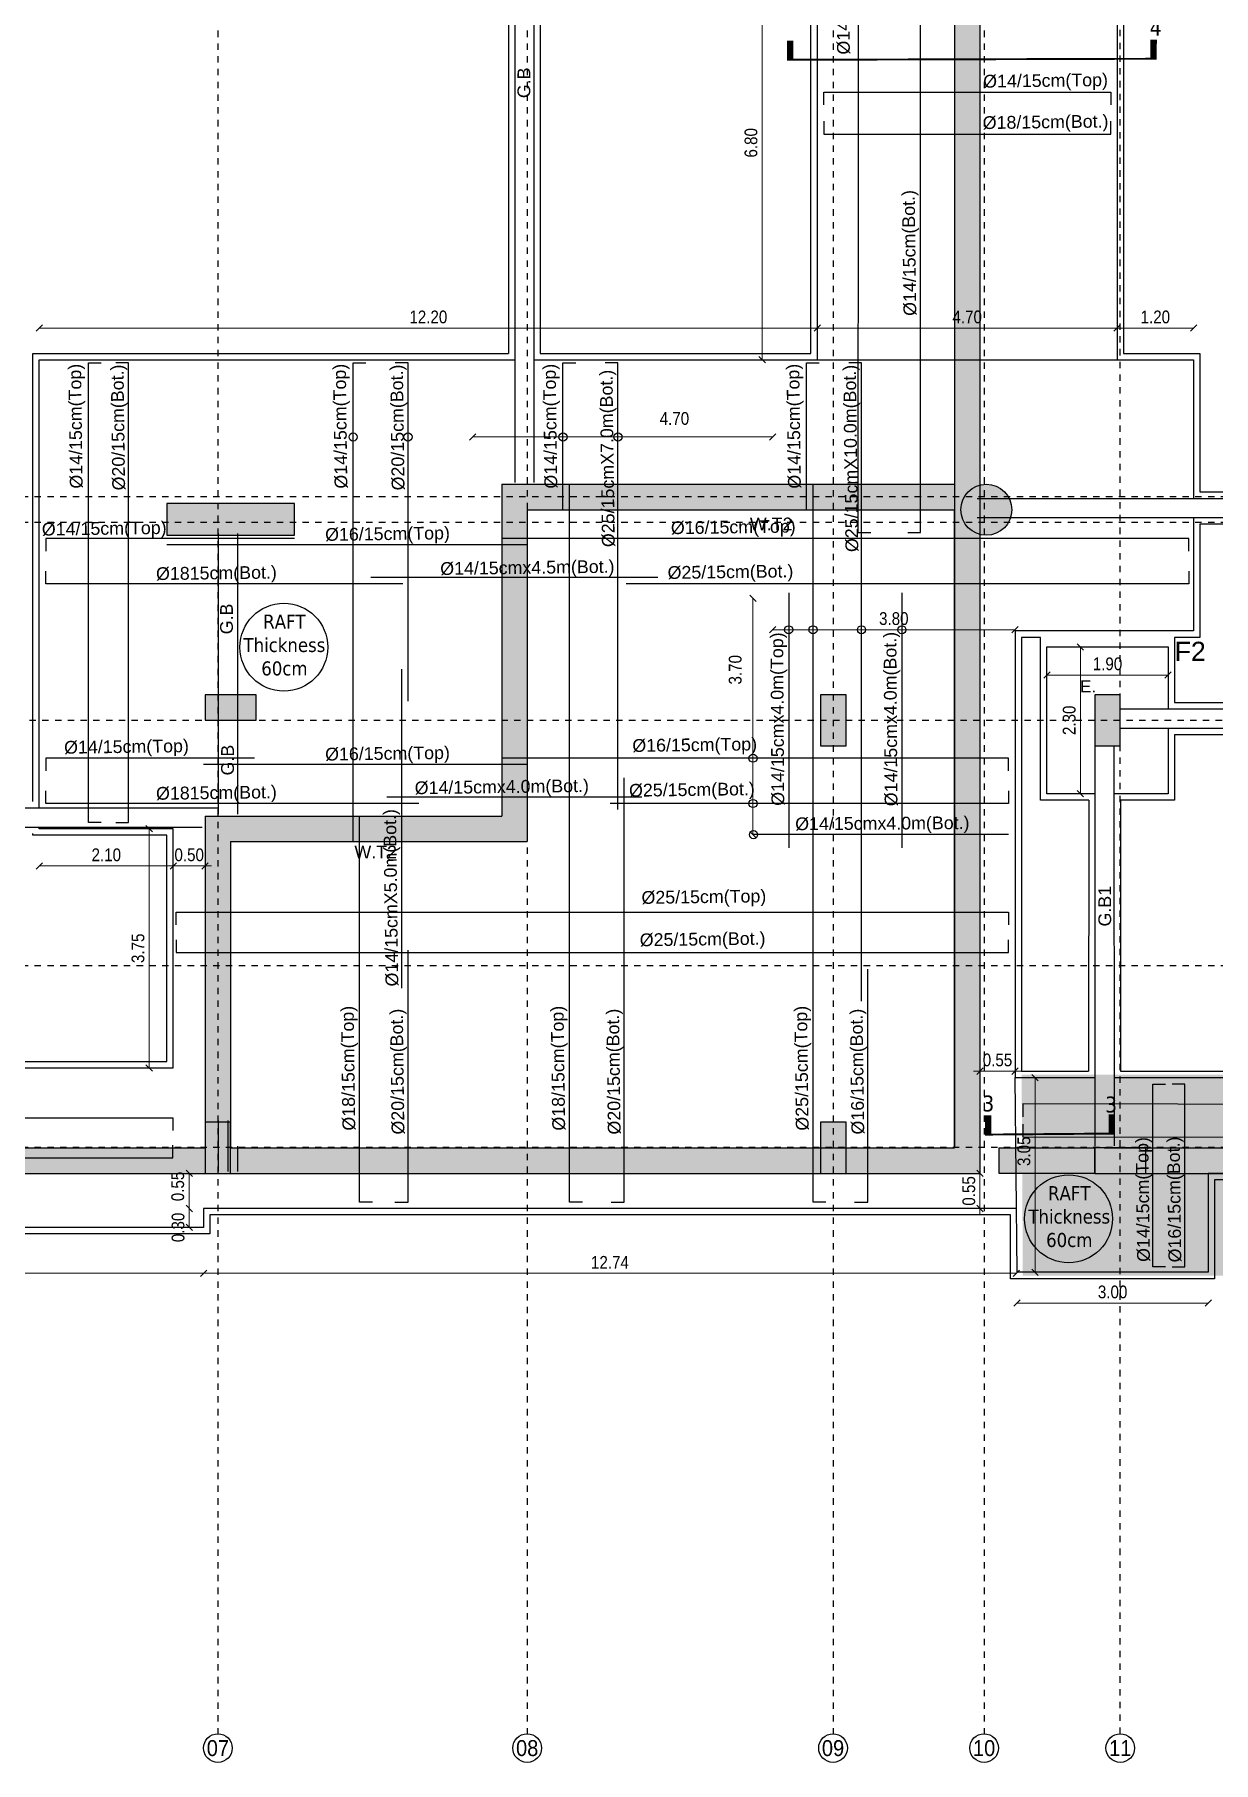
# Model space of a CAD drawing. Header units: metres. Extents: x -55 to 193, y -43 to 92.
# Drawn here: x -5.62 to 12.86, y -10.28 to 16.8 of the extents above; entities that cross this region are included whole.
import ezdxf
from ezdxf.enums import TextEntityAlignment as Align

# ---------------------------------------------------------------- set-up
doc = ezdxf.new("R2010")
doc.units = ezdxf.units.M
doc.header["$MEASUREMENT"] = 0
for name, pattern in [('( Hidden )', [0.375, 0.25, -0.125]), ('CENTER', [50.8, 31.75, -6.35, 6.35, -6.35]), ('F.B COLUMN & AXIS$0$DASHDOT', [25.4, 12.7, -6.35, 0, -6.35])]:
    doc.linetypes.add(name, pattern=pattern)
for name, color, linetype in [('$0$A-AX-AXIS TAGS', 20, 'Continuous'), ('$0$A-AX-NO. TEXT', 41, 'Continuous'), ('$AUDIT_BAD_LAYER1', 7, 'Continuous'), ('A-AX-AXIS LINE', 9, 'CENTER'), ('A-G-XREF LOCKED', 7, 'Continuous'), ('S-BLINDING LINE', 1, 'Continuous'), ('S-CONCRETE PLANS', 4, 'Continuous'), ('S-S-BEARING WALL', 150, 'Continuous'), ('S-S-BEARING WALL HATCH', 250, 'Continuous'), ('S-S-BEARING WALL HATCH UNDER THE GROUND', 250, 'Continuous'), ('S-S-BEARING WALL UNDER THE GROUND', 150, 'Continuous'), ('S-S-COLUMN', 60, 'Continuous'), ('S-S-COLUMN HATCH', 250, 'Continuous'), ('S-Steel', 3, 'Continuous'), ('S-SYMPOLS', 6, 'Continuous'), ('S-TAGS', 135, 'Continuous'), ('S-TEXT- BEAMS', 7, 'Continuous'), ('S-Text-Col.', 7, 'Continuous')]:
    doc.layers.add(name, color=color, linetype=linetype)
for name, color, linetype, lineweight in [('S-D-WATER PROOF', 8, '( Hidden )', 0), ('S-DIMENSIONS', 134, 'Continuous', 13), ('S-TEXT-STEEL', 255, 'Continuous', 15)]:
    doc.layers.add(name, color=color, linetype=linetype, lineweight=lineweight)
doc.styles.add('$0$MT 1-150 (m)', font='arial.ttf', dxfattribs={"width": 0.9, "height": 0.3})
doc.styles.add('ARIAL', font='arial.ttf')
doc.styles.add('Site 1-200 (m)', font='arial.ttf', dxfattribs={"width": 0.85, "height": 0.2})
doc.styles.get("Standard").update_dxf_attribs({"font": 'arial.ttf'})
doc.styles.add('Tohama', font='tahoma.ttf')
doc.dimstyles.new('FC 1-100 (m)', dxfattribs={"dimtxt": 0.2, "dimasz": 0.1, "dimexe": 0.144, "dimexo": 0.144, "dimgap": 0.072, "dimtad": 1, "dimzin": 1, "dimdsep": 46, "dimtxsty": 'Site 1-200 (m)', "dimblk": 'OBLIQUE', "dimcen": 90, "dimse1": 1, "dimse2": 1, "dimclrd": 256, "dimclrt": 256, "dimadec": 3, "dimazin": 0, "dimtfac": 1, "dimtix": 1, "dimtmove": 2, "dimatfit": 3, "dimfxl": 0.144, "dimtolj": 1, "dimlwd": -1, "dimarcsym": 0})

# ---------------------------------------------------------------- blocks, each defined once
blk = doc.blocks.new('$0$AXIS TAGS')
at = {"layer": '$0$A-AX-AXIS TAGS'}
blk.add_circle((0, 0), 0.225, dxfattribs=at)
at = {"layer": '$0$A-AX-NO. TEXT', "style": '$0$MT 1-150 (m)', "width": 0.9}
blk.add_attdef('A', text='', height=0.25, dxfattribs=at).set_placement((0, 0), align=Align.MIDDLE_CENTER)
blk = doc.blocks.new('1086-B1-AX-BS2')
at = {"layer": 'A-AX-AXIS LINE', "linetype": 'F.B COLUMN & AXIS$0$DASHDOT', "ltscale": 0.05}
for p, q in [((-2748, 67057), (-2748, -9832)), ((2102, 67057), (2102, -9832)), ((6902, 67057), (6902, -9832)), ((9267, 67057), (9267, -9832)), ((13678, 9549), (-51502, 9549)), ((13678, 9149), (-51502, 9149)), ((13678, 2199), (-51502, 2199)), ((13678, -648), (-51502, -648))]:
    blk.add_line(p, q, dxfattribs=at)
at = {"layer": '$0$A-AX-NO. TEXT', "xscale": 999.9999999999995, "yscale": 999.9999999999995, "zscale": 999.9999999999995}
for p, values in [((-2748, -10057, 0), {'A': '07'}), ((2102, -10057, 0), {'A': '08'}), ((6898, -10057, 0), {'A': '09'}), ((9267, -10057, 0), {'A': '10'})]:
    blk.add_blockref('$0$AXIS TAGS', p, dxfattribs=at).add_auto_attribs(values)
blk = doc.blocks.new('1086-B1-X-COBS2')
at = {"layer": 'S-S-BEARING WALL HATCH'}
h = blk.add_hatch(color=256, dxfattribs=at)
h.dxf.hatch_style = 1
h.paths.add_polyline_path([(8.802, 9.349), (8.802, 9.749), (1.702, 9.749), (1.702, 4.149), (2.102, 4.149), (2.102, 9.349)])
h = blk.add_hatch(color=256, dxfattribs=at)
h.dxf.hatch_style = 1
h.paths.add_polyline_path([(-12.098, -0.651), (-12.098, -1.051), (-2.348, -1.051), (-2.348, -0.651)])
h = blk.add_hatch(color=256, dxfattribs=at)
h.dxf.hatch_style = 1
h.paths.add_polyline_path([(9.202, -1.051), (9.202, -0.651), (-2.348, -0.651), (-2.348, -1.051)])
at = {"layer": 'S-S-BEARING WALL HATCH UNDER THE GROUND'}
h = blk.add_hatch(color=256, dxfattribs=at)
h.dxf.hatch_style = 1
h.paths.add_polyline_path([(8.802, 9.749), (9.202, 9.749), (9.202, 55.999), (8.802, 55.999)])
h = blk.add_hatch(color=256, dxfattribs=at)
h.dxf.hatch_style = 1
h.paths.add_polyline_path([(8.802, -0.651), (9.202, -0.651), (9.202, 9.749), (8.802, 9.749)])
h = blk.add_hatch(color=256, dxfattribs=at)
h.dxf.hatch_style = 1
h.paths.add_polyline_path([(-2.948, -0.651), (-2.548, -0.651), (-2.548, 4.149), (1.702, 4.149), (1.702, 4.549), (-2.948, 4.549)])
at = {"layer": 'S-S-COLUMN HATCH'}
h = blk.add_hatch(color=256, dxfattribs=at)
h.dxf.hatch_style = 1
edge = h.paths.add_edge_path()
edge.add_arc((9.302, 9.349), 0.4, 0, 360)
h = blk.add_hatch(color=256, dxfattribs=at)
h.dxf.hatch_style = 1
h.paths.add_polyline_path([(-1.548, 9.449), (-3.548, 9.449), (-3.548, 8.949), (-1.548, 8.949)])
h = blk.add_hatch(color=256, dxfattribs=at)
h.dxf.hatch_style = 1
h.paths.add_polyline_path([(-2.148, 6.449), (-2.948, 6.449), (-2.948, 6.049), (-2.148, 6.049)])
h = blk.add_hatch(color=256, dxfattribs=at)
h.dxf.hatch_style = 1
h.paths.add_polyline_path([(7.102, 5.649), (7.102, 6.449), (6.702, 6.449), (6.702, 5.649)])
h = blk.add_hatch(color=256, dxfattribs=at)
h.dxf.hatch_style = 1
h.paths.add_polyline_path([(-2.948, -0.251), (-2.948, -1.051), (-2.548, -1.051), (-2.548, -0.251)])
at = {"layer": 'S-S-BEARING WALL'}
for p, q in [((9.202, 56.299), (9.202, -1.051)), ((8.802, 55.899), (8.802, -0.651)), ((1.702, 9.749), (1.702, 4.549)), ((2.102, 9.349), (2.102, 4.149)), ((8.802, -0.651), (8.802, 9.349)), ((-2.948, 4.549), (-2.948, -0.651)), ((-2.548, 4.149), (-2.548, -0.651))]:
    blk.add_line(p, q, dxfattribs=at)
at = {"layer": 'S-S-BEARING WALL UNDER THE GROUND'}
for p, q in [((1.702, 9.749), (8.802, 9.749)), ((2.102, 9.349), (8.802, 9.349)), ((-2.948, 4.549), (1.702, 4.549)), ((-2.548, 4.149), (2.102, 4.149)), ((-13.511, -0.651), (-2.948, -0.651)), ((-2.548, -0.651), (8.802, -0.651)), ((-13.298, -1.051), (9.202, -1.051))]:
    blk.add_line(p, q, dxfattribs=at)
at = {"layer": 'S-S-COLUMN'}
blk.add_lwpolyline([(-1.548, 9.449), (-3.548, 9.449), (-3.548, 8.949), (-1.548, 8.949), (-1.548, 9.449)], dxfattribs=at)
for points in [[(-2.148, 6.449), (-2.948, 6.449), (-2.948, 6.049), (-2.148, 6.049)], [(7.102, 5.649), (7.102, 6.449), (6.702, 6.449), (6.702, 5.649)], [(-2.948, -0.251), (-2.948, -1.051), (-2.548, -1.051), (-2.548, -0.251)]]:
    blk.add_lwpolyline(points, close=True, dxfattribs=at)
blk.add_circle((9.302, 9.349), 0.4, dxfattribs=at)
at = {"layer": 'A-G-XREF LOCKED', "xscale": 0.001, "yscale": 0.001, "zscale": 0.001}
blk.add_blockref('1086-B1-AX-BS2', (0, 0), dxfattribs=at)
blk = doc.blocks.new('1086-B1-AX-BS1')
at = {"layer": 'A-AX-AXIS LINE', "linetype": 'F.B COLUMN & AXIS$0$DASHDOT', "ltscale": 0.05}
for p, q in [((-2748, 67057), (-2748, -9832)), ((2102, 67057), (2102, -9832)), ((6902, 67057), (6902, -9832)), ((9267, 67057), (9267, -9832)), ((11402, -9832), (11402, 67057)), ((29078, 9549), (-51502, 9549)), ((29078, 9149), (-51502, 9149)), ((-51502, 6049), (29078, 6049)), ((29078, 2199), (-51502, 2199)), ((29078, -648), (-51502, -648))]:
    blk.add_line(p, q, dxfattribs=at)
at = {"layer": '$0$A-AX-NO. TEXT', "xscale": 999.9999999999995, "yscale": 999.9999999999995, "zscale": 999.9999999999995}
for p, values in [((-2748, -10057, 0), {'A': '07'}), ((2102, -10057, 0), {'A': '08'}), ((6898, -10057, 0), {'A': '09'}), ((9267, -10057, 0), {'A': '10'}), ((11402, -10057, 0), {'A': '11'})]:
    blk.add_blockref('$0$AXIS TAGS', p, dxfattribs=at).add_auto_attribs(values)
blk = doc.blocks.new('1086-B1-X-COBS1')
at = {"layer": 'S-S-BEARING WALL HATCH'}
h = blk.add_hatch(color=256, dxfattribs=at)
h.dxf.hatch_style = 1
edge = h.paths.add_edge_path()
edge.add_arc((19.578, 5.849), 6.9, 354.9285, 366.761)
edge.add_line((26.43, 6.661), (26.032, 6.614))
edge.add_line((26.032, 6.614), (26.076, 5.719))
edge.add_arc((19.566, 5.854), 6.511, 272.5142, 358.8159, ccw=False)
edge.add_line((19.852, -0.651), (11.002, -0.651))
edge.add_line((11.002, -0.651), (11.002, -1.051))
edge.add_line((11.002, -1.051), (19.852, -1.051))
edge.add_arc((19.567, 5.854), 6.911, 272.3605, 354.8957)
h = blk.add_hatch(color=256, dxfattribs=at)
h.dxf.hatch_style = 1
h.paths.add_polyline_path([(10.999, -0.651), (9.502, -0.651), (9.502, -1.051), (10.999, -1.051)])
at = {"layer": 'S-S-COLUMN HATCH'}
h = blk.add_hatch(color=256, dxfattribs=at)
h.dxf.hatch_style = 1
edge = h.paths.add_edge_path()
edge.add_arc((9.302, 9.349), 0.4, 0, 360)
h = blk.add_hatch(color=256, dxfattribs=at)
h.dxf.hatch_style = 1
h.paths.add_polyline_path([(-1.548, 9.449), (-3.548, 9.449), (-3.548, 8.949), (-1.548, 8.949)])
h = blk.add_hatch(color=256, dxfattribs=at)
h.dxf.hatch_style = 1
h.paths.add_polyline_path([(-2.148, 6.449), (-2.948, 6.449), (-2.948, 6.049), (-2.148, 6.049)])
h = blk.add_hatch(color=256, dxfattribs=at)
h.dxf.hatch_style = 1
h.paths.add_polyline_path([(7.102, 5.649), (7.102, 6.449), (6.702, 6.449), (6.702, 5.649)])
h = blk.add_hatch(color=256, dxfattribs=at)
h.dxf.hatch_style = 1
h.paths.add_polyline_path([(11.402, 5.649), (11.402, 6.449), (11.002, 6.449), (11.002, 5.649)])
h = blk.add_hatch(color=256, dxfattribs=at)
h.dxf.hatch_style = 1
h.paths.add_polyline_path([(-2.548, -1.051), (-2.548, -0.251), (-2.948, -0.251), (-2.948, -1.051)])
h = blk.add_hatch(color=256, dxfattribs=at)
h.dxf.hatch_style = 1
h.paths.add_polyline_path([(7.102, -1.051), (7.102, -0.251), (6.702, -0.251), (6.702, -1.051)])
h = blk.add_hatch(color=256, dxfattribs=at)
h.dxf.hatch_style = 1
h.paths.add_polyline_path([(11.802, -0.651), (11.002, -0.651), (11.002, -0.951), (11.802, -0.951)])
at = {"layer": 'S-S-BEARING WALL UNDER THE GROUND'}
for p, q in [((11.002, -0.651), (11.002, -1.051)), ((11.152, -0.651), (19.578, -0.651)), ((11.002, -1.051), (19.578, -1.051))]:
    blk.add_line(p, q, dxfattribs=at)
blk.add_lwpolyline([(10.999, -1.051), (9.502, -1.051), (9.502, -0.651), (10.999, -0.651)], close=True, dxfattribs=at)
at = {"layer": 'S-S-COLUMN'}
blk.add_lwpolyline([(-1.548, 9.449), (-3.548, 9.449), (-3.548, 8.949), (-1.548, 8.949), (-1.548, 9.449)], dxfattribs=at)
for points in [[(-2.148, 6.449), (-2.948, 6.449), (-2.948, 6.049), (-2.148, 6.049)], [(7.102, 5.649), (7.102, 6.449), (6.702, 6.449), (6.702, 5.649)], [(11.402, 5.649), (11.402, 6.449), (11.002, 6.449), (11.002, 5.649)], [(-2.548, -1.051), (-2.548, -0.251), (-2.948, -0.251), (-2.948, -1.051)], [(7.102, -1.051), (7.102, -0.251), (6.702, -0.251), (6.702, -1.051)], [(11.802, -0.651), (11.002, -0.651), (11.002, -1.051), (11.802, -1.051)]]:
    blk.add_lwpolyline(points, close=True, dxfattribs=at)
blk.add_circle((9.302, 9.349), 0.4, dxfattribs=at)
at = {"xscale": 0.001, "yscale": 0.001, "zscale": 0.001}
blk.add_blockref('1086-B1-AX-BS1', (0, 0), dxfattribs=at)
blk = doc.blocks.new('_OBLIQUE')
at = {"color": 0, "linetype": 'ByBlock'}
blk.add_line((-0.5, -0.5), (0.5, 0.5), dxfattribs=at)
blk = doc.blocks.new('*D72')
at = {"layer": 'S-DIMENSIONS', "transparency": 16777216}
blk.add_line((5.642, 4.257), (5.642, 7.96), dxfattribs=at)
at = {"layer": 'S-DIMENSIONS', "transparency": 16777216, "xscale": 0.1, "yscale": 0.1, "zscale": 0.1}
for p, rotation in [((5.642, 7.96), 90), ((5.642, 4.257), 270)]:
    blk.add_blockref('_OBLIQUE', p, dxfattribs=dict(at, rotation=rotation))
at = {"layer": 'S-DIMENSIONS', "transparency": 16777216, "insert": (5.365, 6.841), "char_height": 0.2, "attachment_point": 5, "rotation": 90, "style": 'Site 1-200 (m)'}
blk.add_mtext('\\A1;3.70', dxfattribs=at)
blk = doc.blocks.new('*D73')
at = {"layer": 'S-DIMENSIONS', "transparency": 16777216}
blk.add_line((5.95, 10.489), (1.249, 10.489), dxfattribs=at)
at = {"layer": 'S-DIMENSIONS', "transparency": 16777216, "xscale": 0.1, "yscale": 0.1, "zscale": 0.1, "rotation": 180}
blk.add_blockref('_OBLIQUE', (1.249, 10.489), dxfattribs=at)
at = {"layer": 'S-DIMENSIONS', "transparency": 16777216, "xscale": 0.1, "yscale": 0.1, "zscale": 0.1}
blk.add_blockref('_OBLIQUE', (5.95, 10.489), dxfattribs=at)
at = {"layer": 'S-DIMENSIONS', "transparency": 16777216, "insert": (4.411, 10.778), "char_height": 0.2, "attachment_point": 5, "style": 'Site 1-200 (m)'}
blk.add_mtext('\\A1;4.70', dxfattribs=at)
blk = doc.blocks.new('*D74')
at = {"layer": 'S-DIMENSIONS', "transparency": 16777216}
blk.add_line((5.95, 7.468), (9.752, 7.468), dxfattribs=at)
at = {"layer": 'S-DIMENSIONS', "transparency": 16777216, "xscale": 0.1, "yscale": 0.1, "zscale": 0.1, "rotation": 180}
blk.add_blockref('_OBLIQUE', (5.95, 7.468), dxfattribs=at)
at = {"layer": 'S-DIMENSIONS', "transparency": 16777216, "xscale": 0.1, "yscale": 0.1, "zscale": 0.1}
blk.add_blockref('_OBLIQUE', (9.752, 7.468), dxfattribs=at)
at = {"layer": 'S-DIMENSIONS', "transparency": 16777216, "insert": (7.851, 7.642), "char_height": 0.2, "attachment_point": 5, "style": 'Site 1-200 (m)'}
blk.add_mtext('\\A1;3.80', dxfattribs=at)
blk = doc.blocks.new('*D76')
at = {"layer": 'S-DIMENSIONS', "transparency": 16777216}
blk.add_line((10.252, 6.759), (12.152, 6.759), dxfattribs=at)
at = {"layer": 'S-DIMENSIONS', "transparency": 16777216, "xscale": 0.1, "yscale": 0.1, "zscale": 0.1, "rotation": 180}
blk.add_blockref('_OBLIQUE', (10.252, 6.759), dxfattribs=at)
at = {"layer": 'S-DIMENSIONS', "transparency": 16777216, "xscale": 0.1, "yscale": 0.1, "zscale": 0.1}
blk.add_blockref('_OBLIQUE', (12.152, 6.759), dxfattribs=at)
at = {"layer": 'S-DIMENSIONS', "transparency": 16777216, "insert": (11.202, 6.933), "char_height": 0.2, "attachment_point": 5, "style": 'Site 1-200 (m)'}
blk.add_mtext('\\A1;1.90', dxfattribs=at)
blk = doc.blocks.new('*D77')
at = {"layer": 'S-DIMENSIONS', "transparency": 16777216}
blk.add_line((10.777, 4.899), (10.777, 7.199), dxfattribs=at)
at = {"layer": 'S-DIMENSIONS', "transparency": 16777216, "xscale": 0.1, "yscale": 0.1, "zscale": 0.1}
for p, rotation in [((10.777, 7.199), 90), ((10.777, 4.899), 270)]:
    blk.add_blockref('_OBLIQUE', p, dxfattribs=dict(at, rotation=rotation))
at = {"layer": 'S-DIMENSIONS', "transparency": 16777216, "insert": (10.602, 6.049), "char_height": 0.2, "attachment_point": 5, "rotation": 90, "style": 'Site 1-200 (m)'}
blk.add_mtext('\\A1;2.30', dxfattribs=at)
blk = doc.blocks.new('*D79')
at = {"layer": 'S-DIMENSIONS', "transparency": 16777216}
blk.add_line((12.782, -3.084), (9.783, -3.084), dxfattribs=at)
at = {"layer": 'S-DIMENSIONS', "transparency": 16777216, "xscale": 0.1, "yscale": 0.1, "zscale": 0.1, "rotation": 180}
blk.add_blockref('_OBLIQUE', (9.783, -3.084), dxfattribs=at)
at = {"layer": 'S-DIMENSIONS', "transparency": 16777216, "xscale": 0.1, "yscale": 0.1, "zscale": 0.1}
blk.add_blockref('_OBLIQUE', (12.782, -3.084), dxfattribs=at)
at = {"layer": 'S-DIMENSIONS', "transparency": 16777216, "insert": (11.282, -2.91), "char_height": 0.2, "attachment_point": 5, "style": 'Site 1-200 (m)'}
blk.add_mtext('\\A1;3.00', dxfattribs=at)
blk = doc.blocks.new('*D80')
at = {"layer": 'S-DIMENSIONS', "transparency": 16777216}
blk.add_line((10.066, 0.449), (10.066, -2.601), dxfattribs=at)
at = {"layer": 'S-DIMENSIONS', "transparency": 16777216, "xscale": 0.1, "yscale": 0.1, "zscale": 0.1}
for p, rotation in [((10.066, 0.449), 90), ((10.066, -2.601), 270)]:
    blk.add_blockref('_OBLIQUE', p, dxfattribs=dict(at, rotation=rotation))
at = {"layer": 'S-DIMENSIONS', "transparency": 16777216, "insert": (9.892, -0.704), "char_height": 0.2, "attachment_point": 5, "rotation": 90, "style": 'Site 1-200 (m)'}
blk.add_mtext('\\A1;3.05', dxfattribs=at)
blk = doc.blocks.new('*D89')
at = {"layer": 'S-DIMENSIONS', "transparency": 16777216}
blk.add_line((-5.548, 12.195), (6.652, 12.195), dxfattribs=at)
at = {"layer": 'S-DIMENSIONS', "transparency": 16777216, "xscale": 0.1, "yscale": 0.1, "zscale": 0.1, "rotation": 180}
blk.add_blockref('_OBLIQUE', (-5.548, 12.195), dxfattribs=at)
at = {"layer": 'S-DIMENSIONS', "transparency": 16777216, "xscale": 0.1, "yscale": 0.1, "zscale": 0.1}
blk.add_blockref('_OBLIQUE', (6.652, 12.195), dxfattribs=at)
at = {"layer": 'S-DIMENSIONS', "transparency": 16777216, "insert": (0.552, 12.369), "char_height": 0.2, "attachment_point": 5, "style": 'Site 1-200 (m)'}
blk.add_mtext('\\A1;12.20', dxfattribs=at)
blk = doc.blocks.new('*D90')
at = {"layer": 'S-DIMENSIONS', "transparency": 16777216}
blk.add_line((-5.965, 4.349), (-5.965, 11.699), dxfattribs=at)
at = {"layer": 'S-DIMENSIONS', "transparency": 16777216, "xscale": 0.1, "yscale": 0.1, "zscale": 0.1}
for p, rotation in [((-5.965, 11.699), 90), ((-5.965, 4.349), 270)]:
    blk.add_blockref('_OBLIQUE', p, dxfattribs=dict(at, rotation=rotation))
at = {"layer": 'S-DIMENSIONS', "transparency": 16777216, "insert": (-6.139, 8.024), "char_height": 0.2, "attachment_point": 5, "rotation": 90, "style": 'Site 1-200 (m)'}
blk.add_mtext('\\A1;7.35', dxfattribs=at)
blk = doc.blocks.new('*D91')
at = {"layer": 'S-DIMENSIONS', "transparency": 16777216}
blk.add_line((-5.548, 3.766), (-3.448, 3.766), dxfattribs=at)
at = {"layer": 'S-DIMENSIONS', "transparency": 16777216, "xscale": 0.1, "yscale": 0.1, "zscale": 0.1, "rotation": 180}
blk.add_blockref('_OBLIQUE', (-5.548, 3.766), dxfattribs=at)
at = {"layer": 'S-DIMENSIONS', "transparency": 16777216, "xscale": 0.1, "yscale": 0.1, "zscale": 0.1}
blk.add_blockref('_OBLIQUE', (-3.448, 3.766), dxfattribs=at)
at = {"layer": 'S-DIMENSIONS', "transparency": 16777216, "insert": (-4.498, 3.94), "char_height": 0.2, "attachment_point": 5, "style": 'Site 1-200 (m)'}
blk.add_mtext('\\A1;2.10', dxfattribs=at)
blk = doc.blocks.new('*D92')
at = {"layer": 'S-DIMENSIONS', "transparency": 16777216}
blk.add_line((-3.826, 4.349), (-3.826, 0.602), dxfattribs=at)
at = {"layer": 'S-DIMENSIONS', "transparency": 16777216, "xscale": 0.1, "yscale": 0.1, "zscale": 0.1}
for p, rotation in [((-3.826, 4.349), 90), ((-3.826, 0.602), 270)]:
    blk.add_blockref('_OBLIQUE', p, dxfattribs=dict(at, rotation=rotation))
at = {"layer": 'S-DIMENSIONS', "transparency": 16777216, "insert": (-4, 2.476), "char_height": 0.2, "attachment_point": 5, "rotation": 90, "style": 'Site 1-200 (m)'}
blk.add_mtext('\\A1;3.75', dxfattribs=at)
blk = doc.blocks.new('*D151')
at = {"layer": 'S-DIMENSIONS', "transparency": 16777216}
blk.add_line((11.352, 12.195), (12.552, 12.195), dxfattribs=at)
at = {"layer": 'S-DIMENSIONS', "transparency": 16777216, "xscale": 0.1, "yscale": 0.1, "zscale": 0.1, "rotation": 180}
blk.add_blockref('_OBLIQUE', (11.352, 12.195), dxfattribs=at)
at = {"layer": 'S-DIMENSIONS', "transparency": 16777216, "xscale": 0.1, "yscale": 0.1, "zscale": 0.1}
blk.add_blockref('_OBLIQUE', (12.552, 12.195), dxfattribs=at)
at = {"layer": 'S-DIMENSIONS', "transparency": 16777216, "insert": (11.952, 12.369), "char_height": 0.2, "attachment_point": 5, "style": 'Site 1-200 (m)'}
blk.add_mtext('\\A1;1.20', dxfattribs=at)
blk = doc.blocks.new('*D152')
at = {"layer": 'S-DIMENSIONS', "transparency": 16777216}
blk.add_line((6.652, 12.195), (11.352, 12.195), dxfattribs=at)
at = {"layer": 'S-DIMENSIONS', "transparency": 16777216, "xscale": 0.1, "yscale": 0.1, "zscale": 0.1, "rotation": 180}
blk.add_blockref('_OBLIQUE', (6.652, 12.195), dxfattribs=at)
at = {"layer": 'S-DIMENSIONS', "transparency": 16777216, "xscale": 0.1, "yscale": 0.1, "zscale": 0.1}
blk.add_blockref('_OBLIQUE', (11.352, 12.195), dxfattribs=at)
at = {"layer": 'S-DIMENSIONS', "transparency": 16777216, "insert": (9.002, 12.369), "char_height": 0.2, "attachment_point": 5, "style": 'Site 1-200 (m)'}
blk.add_mtext('\\A1;4.70', dxfattribs=at)
blk = doc.blocks.new('*D174')
at = {"layer": 'S-DIMENSIONS', "transparency": 16777216}
blk.add_line((5.787, 18.499), (5.787, 11.699), dxfattribs=at)
at = {"layer": 'S-DIMENSIONS', "transparency": 16777216, "xscale": 0.1, "yscale": 0.1, "zscale": 0.1}
for p, rotation in [((5.787, 18.499), 90), ((5.787, 11.699), 270)]:
    blk.add_blockref('_OBLIQUE', p, dxfattribs=dict(at, rotation=rotation))
at = {"layer": 'S-DIMENSIONS', "transparency": 16777216, "insert": (5.612, 15.099), "char_height": 0.2, "attachment_point": 5, "rotation": 90, "style": 'Site 1-200 (m)'}
blk.add_mtext('\\A1;6.80', dxfattribs=at)
blk = doc.blocks.new('*D245')
at = {"layer": 'S-DIMENSIONS', "transparency": 16777216}
blk.add_line((-2.972, -2.617), (9.772, -2.617), dxfattribs=at)
at = {"layer": 'S-DIMENSIONS', "transparency": 16777216, "xscale": 0.1, "yscale": 0.1, "zscale": 0.1, "rotation": 180}
blk.add_blockref('_OBLIQUE', (-2.972, -2.617), dxfattribs=at)
at = {"layer": 'S-DIMENSIONS', "transparency": 16777216, "xscale": 0.1, "yscale": 0.1, "zscale": 0.1}
blk.add_blockref('_OBLIQUE', (9.772, -2.617), dxfattribs=at)
at = {"layer": 'S-DIMENSIONS', "transparency": 16777216, "insert": (3.4, -2.445), "char_height": 0.2, "attachment_point": 5, "style": 'Site 1-200 (m)'}
blk.add_mtext('\\A1;12.74', dxfattribs=at)
blk = doc.blocks.new('*D246')
at = {"layer": 'S-DIMENSIONS', "transparency": 16777216}
blk.add_line((-2.972, -2.617), (-17.078, -2.617), dxfattribs=at)
at = {"layer": 'S-DIMENSIONS', "transparency": 16777216, "xscale": 0.1, "yscale": 0.1, "zscale": 0.1, "rotation": 180}
blk.add_blockref('_OBLIQUE', (-17.078, -2.617), dxfattribs=at)
at = {"layer": 'S-DIMENSIONS', "transparency": 16777216, "xscale": 0.1, "yscale": 0.1, "zscale": 0.1}
blk.add_blockref('_OBLIQUE', (-2.972, -2.617), dxfattribs=at)
at = {"layer": 'S-DIMENSIONS', "transparency": 16777216, "insert": (-10.025, -2.445), "char_height": 0.2, "attachment_point": 5, "style": 'Site 1-200 (m)'}
blk.add_mtext('\\A1;14.11', dxfattribs=at)
blk = doc.blocks.new('*D247')
at = {"layer": 'S-DIMENSIONS', "transparency": 16777216}
blk.add_line((-3.198, -1.898), (-3.198, -1.601), dxfattribs=at)
at = {"layer": 'S-DIMENSIONS', "transparency": 16777216, "xscale": 0.1, "yscale": 0.1, "zscale": 0.1}
for p, rotation in [((-3.198, -1.601), 90), ((-3.198, -1.898), 270)]:
    blk.add_blockref('_OBLIQUE', p, dxfattribs=dict(at, rotation=rotation))
at = {"layer": 'S-DIMENSIONS', "transparency": 16777216, "insert": (-3.372, -1.898), "char_height": 0.2, "attachment_point": 5, "rotation": 90, "style": 'Site 1-200 (m)'}
blk.add_mtext('\\A1;0.30', dxfattribs=at)
blk = doc.blocks.new('*D248')
at = {"layer": 'S-DIMENSIONS', "transparency": 16777216}
blk.add_line((-3.198, -1.601), (-3.198, -1.051), dxfattribs=at)
at = {"layer": 'S-DIMENSIONS', "transparency": 16777216, "xscale": 0.1, "yscale": 0.1, "zscale": 0.1}
for p, rotation in [((-3.198, -1.051), 90), ((-3.198, -1.601), 270)]:
    blk.add_blockref('_OBLIQUE', p, dxfattribs=dict(at, rotation=rotation))
at = {"layer": 'S-DIMENSIONS', "transparency": 16777216, "insert": (-3.377, -1.256), "char_height": 0.2, "attachment_point": 5, "rotation": 90, "style": 'Site 1-200 (m)'}
blk.add_mtext('\\A1;0.55', dxfattribs=at)
blk = doc.blocks.new('*D249')
at = {"layer": 'S-DIMENSIONS', "transparency": 16777216}
for p, q in [((9.202, -1.051), (9.202, -0.951)), ((9.202, -1.601), (9.202, -1.051)), ((9.202, -1.601), (9.202, -1.701))]:
    blk.add_line(p, q, dxfattribs=at)
at = {"layer": 'S-DIMENSIONS', "transparency": 16777216, "xscale": 0.1, "yscale": 0.1, "zscale": 0.1}
for p, rotation in [((9.202, -1.051), 270), ((9.202, -1.601), 90)]:
    blk.add_blockref('_OBLIQUE', p, dxfattribs=dict(at, rotation=rotation))
at = {"layer": 'S-DIMENSIONS', "transparency": 16777216, "insert": (9.028, -1.326), "char_height": 0.2, "attachment_point": 5, "rotation": 90, "style": 'Site 1-200 (m)'}
blk.add_mtext('\\A1;0.55', dxfattribs=at)
blk = doc.blocks.new('*D250')
at = {"layer": 'S-DIMENSIONS', "transparency": 16777216}
for p, q in [((9.202, 0.551), (9.102, 0.551)), ((9.752, 0.551), (9.202, 0.551)), ((9.752, 0.551), (9.852, 0.551))]:
    blk.add_line(p, q, dxfattribs=at)
at = {"layer": 'S-DIMENSIONS', "transparency": 16777216, "xscale": 0.1, "yscale": 0.1, "zscale": 0.1}
blk.add_blockref('_OBLIQUE', (9.202, 0.551), dxfattribs=at)
at = {"layer": 'S-DIMENSIONS', "transparency": 16777216, "xscale": 0.1, "yscale": 0.1, "zscale": 0.1, "rotation": 180}
blk.add_blockref('_OBLIQUE', (9.752, 0.551), dxfattribs=at)
at = {"layer": 'S-DIMENSIONS', "transparency": 16777216, "insert": (9.477, 0.726), "char_height": 0.2, "attachment_point": 5, "style": 'Site 1-200 (m)'}
blk.add_mtext('\\A1;0.55', dxfattribs=at)
blk = doc.blocks.new('*D251')
at = {"layer": 'S-DIMENSIONS', "transparency": 16777216}
for p, q in [((-3.448, 3.766), (-3.548, 3.766)), ((-3.448, 3.766), (-2.948, 3.766)), ((-2.948, 3.766), (-2.848, 3.766))]:
    blk.add_line(p, q, dxfattribs=at)
at = {"layer": 'S-DIMENSIONS', "transparency": 16777216, "xscale": 0.1, "yscale": 0.1, "zscale": 0.1}
blk.add_blockref('_OBLIQUE', (-3.448, 3.766), dxfattribs=at)
at = {"layer": 'S-DIMENSIONS', "transparency": 16777216, "xscale": 0.1, "yscale": 0.1, "zscale": 0.1, "rotation": 180}
blk.add_blockref('_OBLIQUE', (-2.948, 3.766), dxfattribs=at)
at = {"layer": 'S-DIMENSIONS', "transparency": 16777216, "insert": (-3.198, 3.94), "char_height": 0.2, "attachment_point": 5, "style": 'Site 1-200 (m)'}
blk.add_mtext('\\A1;0.50', dxfattribs=at)

msp = doc.modelspace()

# ---------------------------------------------------------------- hatches: boundary and pattern name
at = {"layer": 'S-D-WATER PROOF'}
h = msp.add_hatch(color=254, dxfattribs=at)
h.dxf.hatch_style = 1
edge = h.paths.add_edge_path()
edge.add_line((9.856, 0.496), (20.517, 0.496))
edge.add_line((20.517, 0.496), (20.536, 0.563))
edge.add_arc((19.701, 5.796), 5.299, 279.0657, 365.2854)
edge.add_line((24.977, 6.284), (26.67, 6.44))
edge.add_arc((19.701, 5.796), 6.999, -82.2058, 5.2813, ccw=False)
edge.add_line((20.65, -1.139), (19.974, -1.204))
edge.add_line((19.974, -1.204), (13.024, -1.204))
edge.add_line((13.024, -1.204), (13.024, -2.654))
edge.add_line((13.024, -2.654), (9.874, -2.654))
edge.add_line((9.874, -2.654), (9.856, 0.496))

# ---------------------------------------------------------------- linework, layer by layer
at = {"layer": 'S-BLINDING LINE'}
for p, q in [((1.808, 18.149), (1.808, 11.799)), ((2.308, 18.149), (2.308, 11.799)), ((12.652, 9.627), (17.552, 9.627)), ((12.652, 9.127), (17.552, 9.127)), ((9.852, 7.349), (9.852, 0.549)), ((12.252, 6.327), (14.252, 6.327)), ((12.252, 5.827), (14.252, 5.827)), ((10.908, 4.799), (10.905, 0.549)), ((11.408, 4.799), (11.405, 0.549)), ((9.852, 0.549), (10.905, 0.549)), ((11.405, 0.549), (15.005, 0.549))]:
    msp.add_line(p, q, dxfattribs=at)
for points in [[(2.308, 11.799), (5.952, 11.799), (6.552, 11.799), (6.552, 12.699), (6.552, 18.399)], [(11.452, 18.399), (11.452, 11.799)], [(5.952, 11.799), (6.552, 11.799), (6.552, 12.699)], [(-5.648, 4.777), (-5.648, 11.799), (1.808, 11.799)], [(11.452, 11.799), (12.652, 11.799), (12.652, 9.627)], [(12.652, 9.127), (12.652, 7.349), (12.252, 7.349)], [(10.152, 7.349), (9.852, 7.349)], [(10.908, 4.799), (10.152, 4.799), (10.152, 7.349)], [(12.252, 7.349), (12.252, 6.327)], [(12.252, 5.827), (12.252, 4.799), (11.408, 4.799)], [(-16.223, 0.702), (-3.548, 0.702), (-3.548, 4.249), (-5.648, 4.249), (-5.648, 4.277)], [(19.852, -1.151), (12.882, -1.151), (12.882, -2.701), (9.682, -2.701), (9.682, -1.701), (-2.872, -1.701), (-2.872, -1.998), (-12.971, -1.998)]]:
    msp.add_lwpolyline(points, dxfattribs=at)
at = {"layer": 'S-CONCRETE PLANS'}
for p, q in [((1.908, 55.556), (1.908, 9.777)), ((2.208, 55.556), (2.208, 9.777)), ((6.652, 11.699), (11.352, 11.699)), ((9.158, 9.527), (19.093, 9.527)), ((9.158, 9.227), (19.071, 9.227)), ((-2.742, 8.977), (-2.742, 4.577)), ((-2.442, 8.977), (-2.442, 4.577)), ((11.402, 6.227), (15.102, 6.227)), ((11.402, 5.927), (15.102, 5.927)), ((11.002, 5.649), (11.004, -0.623)), ((11.302, 5.649), (11.304, -0.62)), ((-11.798, 4.677), (-2.742, 4.677)), ((-11.798, 4.377), (-2.992, 4.377)), ((9.783, -2.601), (9.752, 0.449)), ((9.752, 0.449), (11.005, 0.449)), ((11.305, 0.449), (15.105, 0.449)), ((-2.742, -0.223), (-2.742, -1.023)), ((-2.592, -0.223), (-2.592, -1.023)), ((-2.442, -0.623), (-2.442, -1.023)), ((19.852, -1.051), (12.782, -1.051)), ((12.782, -1.051), (12.782, -2.601)), ((12.782, -2.601), (9.783, -2.601))]:
    msp.add_line(p, q, dxfattribs=at)
for points in [[(6.652, 11.699), (6.652, 18.499)], [(11.352, 18.499), (11.352, 11.699)], [(-5.548, 4.677), (-5.548, 11.699), (1.908, 11.699)], [(2.208, 11.699), (6.652, 11.699)], [(11.352, 11.699), (12.552, 11.699), (12.552, 9.527)], [(12.552, 9.227), (12.552, 7.449), (9.752, 7.449)], [(9.752, 7.449), (9.752, 0.449)], [(11.008, 4.899), (10.252, 4.899), (10.252, 7.199), (12.152, 7.199), (12.152, 6.227)], [(12.152, 5.927), (12.152, 4.899), (11.308, 4.899)], [(-16.289, 0.602), (-3.448, 0.602), (-3.448, 4.349), (-5.548, 4.349), (-5.548, 4.377)], [(9.772, -1.601), (-2.972, -1.601), (-2.972, -1.898), (-17.078, -1.898), (-17.078, 0.602), (-16.613, 0.602)]]:
    msp.add_lwpolyline(points, dxfattribs=at)
at = {"layer": 'S-Steel'}
for p, q in [((6.203, 8.049), (6.203, 4.049)), ((7.978, 8.049), (7.978, 4.049)), ((9.652, 4.257), (5.652, 4.257))]:
    msp.add_line(p, q, dxfattribs=at)
for points in [[(7.297, 22.1), (7.289, 8.991), (7.489, 8.991)], [(8.069, 8.991), (8.269, 8.991), (8.269, 17.999)], [(6.752, 15.693), (6.752, 15.893), (11.252, 15.893), (11.252, 15.693)], [(6.752, 15.437), (6.752, 15.237), (11.252, 15.237), (11.252, 15.437)], [(-4.579, 4.45), (-4.779, 4.448), (-4.779, 11.649), (-4.578, 11.649)], [(-4.348, 4.449), (-4.148, 4.449), (-4.148, 11.649), (-4.348, 11.649)], [(-0.628, 4.149), (-0.628, 4.149), (-0.628, 11.649), (-0.428, 11.649)], [(0.234, 6.349), (0.234, 11.649), (0.034, 11.649)], [(2.663, 9.349), (2.663, 9.349), (2.663, 11.649), (2.864, 11.649)], [(3.525, 4.649), (3.525, 11.649), (3.325, 11.649)], [(6.482, 9.349), (6.482, 9.349), (6.482, 11.649), (6.682, 11.649)], [(7.344, 1.649), (7.344, 11.649), (7.144, 11.649)], [(2.967, -1.501), (2.767, -1.501), (2.767, 9.749)], [(6.785, -1.501), (6.585, -1.501), (6.585, 9.749)], [(-1.548, 8.898), (-5.448, 8.898), (-5.448, 8.698)], [(2.102, 8.798), (-3.548, 8.798)], [(12.475, 8.698), (12.475, 8.898), (1.702, 8.898)], [(0.152, 8.188), (-5.448, 8.188), (-5.448, 8.388)], [(4.152, 8.288), (-0.348, 8.288)], [(12.477, 8.388), (12.477, 8.188), (3.652, 8.188)], [(0.134, 1.849), (0.134, 6.849)], [(-2.175, 5.455), (-5.448, 5.455), (-5.448, 5.255)], [(9.652, 5.255), (9.652, 5.455), (1.702, 5.455)], [(2.102, 5.355), (-2.975, 5.355)], [(3.418, -1.501), (3.625, -1.501), (3.625, 5.149)], [(0.402, 4.745), (-5.448, 4.745), (-5.448, 4.945)], [(9.652, 4.945), (9.652, 4.745), (3.402, 4.745)], [(3.902, 4.845), (-0.098, 4.845)], [(-0.324, -1.501), (-0.525, -1.501), (-0.525, 4.549)], [(-3.401, 2.842), (-3.403, 3.042), (9.652, 3.042), (9.652, 2.842)], [(-3.402, 2.611), (-3.402, 2.411), (9.652, 2.411), (9.652, 2.611)], [(0.027, -1.501), (0.234, -1.501), (0.234, 2.449)], [(7.237, -1.501), (7.444, -1.501), (7.444, 2.149)], [(12.113, -2.513), (11.913, -2.513), (11.913, 0.349), (12.113, 0.349)], [(12.214, -2.513), (12.414, -2.513), (12.414, 0.349), (12.214, 0.349)], [(-16.973, -0.378), (-16.976, -0.178), (-3.457, -0.18), (-3.457, -0.381)], [(-16.975, -0.61), (-16.975, -0.809), (-3.454, -0.809), (-3.454, -0.61)]]:
    msp.add_lwpolyline(points, dxfattribs=at)
for points in [[(20.613, 0.087, -0.04505), (19.591, 0.017), (9.873, 0.037), (9.873, -0.163)], [(9.875, -0.28), (9.875, -0.48), (19.591, -0.484, 0.04505), (20.613, -0.413)]]:
    msp.add_lwpolyline(points, format="xyb", dxfattribs=at)
at = {"layer": 'S-SYMPOLS'}
for points in [[(6.227, 16.7, 0.1, 0.1, 0), (6.224, 16.4, 0.03, 0.03, 0), (11.924, 16.416, 0.1, 0.1, 0), (11.926, 16.716, 0.1, 0.1, 0)], [(9.332, -0.143, 0.1, 0.1, 0), (9.33, -0.443, 0.03, 0.03, 0), (11.269, -0.427, 0.1, 0.1, 0), (11.272, -0.127, 0.1, 0.1, 0)]]:
    msp.add_lwpolyline(points, format="xyseb", dxfattribs=at)
at = {"layer": 'S-TAGS', "ltscale": 0.05}
for centre, radius in [((-0.628, 10.489), 0.0638), ((0.234, 10.489), 0.0638), ((2.663, 10.489), 0.0638), ((3.525, 10.489), 0.0638), ((-1.714, 7.195), 0.689), ((6.203, 7.468), 0.0638), ((6.585, 7.468), 0.0638), ((7.344, 7.468), 0.0638), ((7.978, 7.468), 0.0638), ((5.642, 5.455), 0.0638), ((5.642, 4.745), 0.0638), ((5.652, 4.257), 0.0638), ((10.592, -1.762), 0.689)]:
    msp.add_circle(centre, radius, dxfattribs=at)

# ---------------------------------------------------------------- block references
at = {"layer": 'A-G-XREF LOCKED'}
msp.add_blockref('1086-B1-X-COBS2', (0, 0), dxfattribs=at)
at = {"layer": 'S-CONCRETE PLANS'}
msp.add_blockref('1086-B1-X-COBS1', (0, 0), dxfattribs=at)

# ---------------------------------------------------------------- texts
at = {"layer": '$AUDIT_BAD_LAYER1'}
msp.add_text('E.', height=0.192, dxfattribs=at).set_placement((10.77, 6.485, 0))
at = {"layer": 'S-SYMPOLS', "style": 'Tohama'}
for s, rotation, p in [('4', 0.0721, (11.864, 16.78)), ('3', 359.5798, (9.237, -0.08)), ('3', 0.0721, (11.164, -0.097))]:
    msp.add_text(s, height=0.25, rotation=rotation, dxfattribs=at).set_placement(p)
at = {"layer": 'S-TAGS', "ltscale": 0.05, "char_height": 0.22, "width": 1.65732, "attachment_point": 3, "style": 'Tohama'}
for insert in [(-0.876, 7.706), (11.431, -1.251)]:
    msp.add_mtext('\\pxqc;RAFT Thickness^J60cm', dxfattribs=dict(at, insert=insert))
at = {"layer": 'S-TEXT- BEAMS', "ltscale": 0.05, "style": 'ARIAL'}
for s, p in [('G.B', (2.05, 15.799)), ('G.B', (-2.613, 7.397)), ('G.B', (-2.597, 5.185)), ('G.B1', (11.159, 2.818))]:
    msp.add_text(s, height=0.2, rotation=90, dxfattribs=at).set_placement(p, align=Align.MIDDLE_LEFT)
for p in [(5.594, 9.126), (-0.607, 3.984)]:
    msp.add_text('W.T2', height=0.2, dxfattribs=at).set_placement(p, align=Align.MIDDLE_LEFT)
at = {"layer": 'S-Text-Col.', "ltscale": 0.05, "style": 'ARIAL'}
msp.add_text('F2', height=0.3, dxfattribs=at).set_placement((12.254, 7.13), align=Align.MIDDLE_LEFT)
at = {"layer": 'S-TEXT-STEEL', "ltscale": 0.05, "style": 'ARIAL'}
for s, rotation, p in [('%%C14/15cm(Top)', 90.7585, (7.149, 17.461)), ('%%C14/15cm(Top)', 0.7585, (10.232, 15.976)), ('%%C18/15cm(Bot.)', 0.7585, (10.232, 15.327)), ('%%C14/15cm(Bot.)', 90.7585, (8.191, 13.374)), ('%%C14/15cm(Top)', 90.7585, (-4.881, 10.659)), ('%%C20/15cm(Bot.)', 90.7585, (-4.216, 10.639)), ('%%C14/15cm(Top)', 90.7585, (-0.73, 10.659)), ('%%C20/15cm(Bot.)', 90.7585, (0.165, 10.639)), ('%%C14/15cm(Top)', 90.7585, (2.561, 10.659)), ('%%C25/15cmX7.0m(Bot.)', 90.7585, (3.457, 10.154)), ('%%C14/15cm(Top)', 90.7585, (6.38, 10.659)), ('%%C25/15cmX10.0m(Bot.)', 90.7585, (7.275, 10.154)), ('%%C14/15cm(Top)', 0.7585, (-4.529, 8.957)), ('%%C16/15cm(Top)', 0.7585, (-0.087, 8.874)), ('%%C16/15cm(Top)', 0.7585, (5.335, 8.979)), ('%%C1815cm(Bot.)', 0.7585, (-2.77, 8.259)), ('%%C14/15cmx4.5m(Bot.)', 0.7585, (2.106, 8.344)), ('%%C25/15cm(Bot.)', 0.7585, (5.291, 8.277)), ('%%C14/15cmx4.0m(Top)', 90.3851, (6.124, 6.069)), ('%%C14/15cmx4.0m(Bot.)', 90.3851, (7.899, 6.069)), ('%%C14/15cm(Top)', 0.7585, (-4.18, 5.538)), ('%%C16/15cm(Top)', 0.7585, (4.73, 5.566)), ('%%C16/15cm(Top)', 0.7585, (-0.087, 5.431)), ('%%C1815cm(Bot.)', 0.7585, (-2.77, 4.816)), ('%%C14/15cmx4.0m(Bot.)', 0.7585, (1.705, 4.909)), ('%%C25/15cm(Bot.)', 0.7585, (4.686, 4.864)), ('%%C14/15cmX5.0m(Bot.)', 90.7585, (0.063, 3.269)), ('%%C14/15cmx4.0m(Bot.)', 0.3851, (7.672, 4.336)), ('%%C25/15cm(Top)', 0.7585, (4.874, 3.185)), ('%%C25/15cm(Bot.)', 0.7585, (4.854, 2.521)), ('%%C18/15cm(Top)', 90.7585, (-0.607, 0.598)), ('%%C20/15cm(Bot.)', 90.7585, (0.164, 0.545)), ('%%C18/15cm(Top)', 90.7585, (2.684, 0.598)), ('%%C20/15cm(Bot.)', 90.7585, (3.555, 0.545)), ('%%C25/15cm(Top)', 90.7585, (6.503, 0.598)), ('%%C16/15cm(Bot.)', 90.7585, (7.374, 0.545)), ('%%C14/15cm(Top)', 90.7585, (11.854, -1.459)), ('%%C16/15cm(Bot.)', 90.7585, (12.346, -1.459))]:
    msp.add_text(s, height=0.2, rotation=rotation, dxfattribs=at).set_placement(p, align=Align.CENTER)

# ---------------------------------------------------------------- dimensions: what is measured, and where the dimension line sits
at = {"layer": 'S-DIMENSIONS'}
for base, p1, p2, picture, middle in [((5.787, 11.699), (6.652, 18.499), (6.652, 11.699), '*D174', (5.612, 15.099)), ((-5.965, 11.699), (-5.548, 4.349), (-5.548, 11.699), '*D90', (-6.139, 8.024)), ((10.777, 7.199), (11.136, 4.899), (11.136, 7.199), '*D77', (10.602, 6.049)), ((-3.826, 0.602), (-3.448, 4.349), (-3.448, 0.602), '*D92', (-4, 2.476)), ((9.202, -1.051), (-2.972, -1.601), (-2.948, -1.051), '*D249', (9.028, -1.326))]:
    dim = msp.add_linear_dim(base=base, p1=p1, p2=p2, angle=90, dimstyle='FC 1-100 (m)', dxfattribs=at)
    dim.commit()
    dim.dimension.update_dxf_attribs({"geometry": picture, "text_midpoint": middle})
for base, p1, p2, picture, middle in [((6.652, 12.195), (-5.548, 11.699), (6.652, 11.699), '*D89', (0.552, 12.369)), ((11.352, 12.195), (6.652, 11.699), (11.352, 11.699), '*D152', (9.002, 12.369)), ((12.552, 12.195), (11.352, 11.699), (12.552, 11.699), '*D151', (11.952, 12.369)), ((9.752, 7.468), (5.95, 7.468), (9.752, 4.427), '*D74', (7.851, 7.642)), ((12.152, 6.759), (10.252, 6.5), (12.152, 6.5), '*D76', (11.202, 6.933)), ((-3.448, 3.766), (-5.548, 4.349), (-3.448, 4.349), '*D91', (-4.498, 3.94)), ((-2.948, 3.766), (-3.448, 4.349), (-2.948, 4.349), '*D251', (-3.198, 3.94)), ((9.202, 0.551), (9.752, 0.551), (9.202, 0.551), '*D250', (9.477, 0.726)), ((-17.078, -2.617), (-2.972, -1.601), (-17.078, -1.898), '*D246', (-10.025, -2.445)), ((9.772, -2.617), (-2.972, -1.601), (9.772, -1.601), '*D245', (3.4, -2.445)), ((9.783, -3.084), (12.782, -2.601), (9.783, -2.601), '*D79', (11.282, -2.91))]:
    dim = msp.add_linear_dim(base=base, p1=p1, p2=p2, dimstyle='FC 1-100 (m)', dxfattribs=at)
    dim.commit()
    dim.dimension.update_dxf_attribs({"geometry": picture, "text_midpoint": middle})
dim = msp.add_linear_dim(base=(1.249, 10.489), p1=(5.95, 10.489), p2=(1.249, 10.489), dimstyle='FC 1-100 (m)', dxfattribs=at)
dim.commit()
dim.dimension.update_dxf_attribs({"geometry": '*D73', "text_midpoint": (4.411, 10.778), "dimtype": 160})
for base, p1, p2, picture, middle in [((5.642, 7.96), (5.642, 4.257), (5.642, 7.96), '*D72', (5.365, 6.841)), ((10.066, -2.601), (9.84, 0.449), (9.84, -2.601), '*D80', (9.892, -0.704)), ((-3.198, -1.051), (-2.972, -1.601), (-2.972, -1.051), '*D248', (-3.377, -1.256)), ((-3.198, -1.601), (-2.972, -1.898), (-2.972, -1.601), '*D247', (-3.372, -1.898))]:
    dim = msp.add_linear_dim(base=base, p1=p1, p2=p2, angle=90, dimstyle='FC 1-100 (m)', dxfattribs=at)
    dim.commit()
    dim.dimension.update_dxf_attribs({"geometry": picture, "text_midpoint": middle, "dimtype": 160})

doc.saveas('drawing.dxf')
